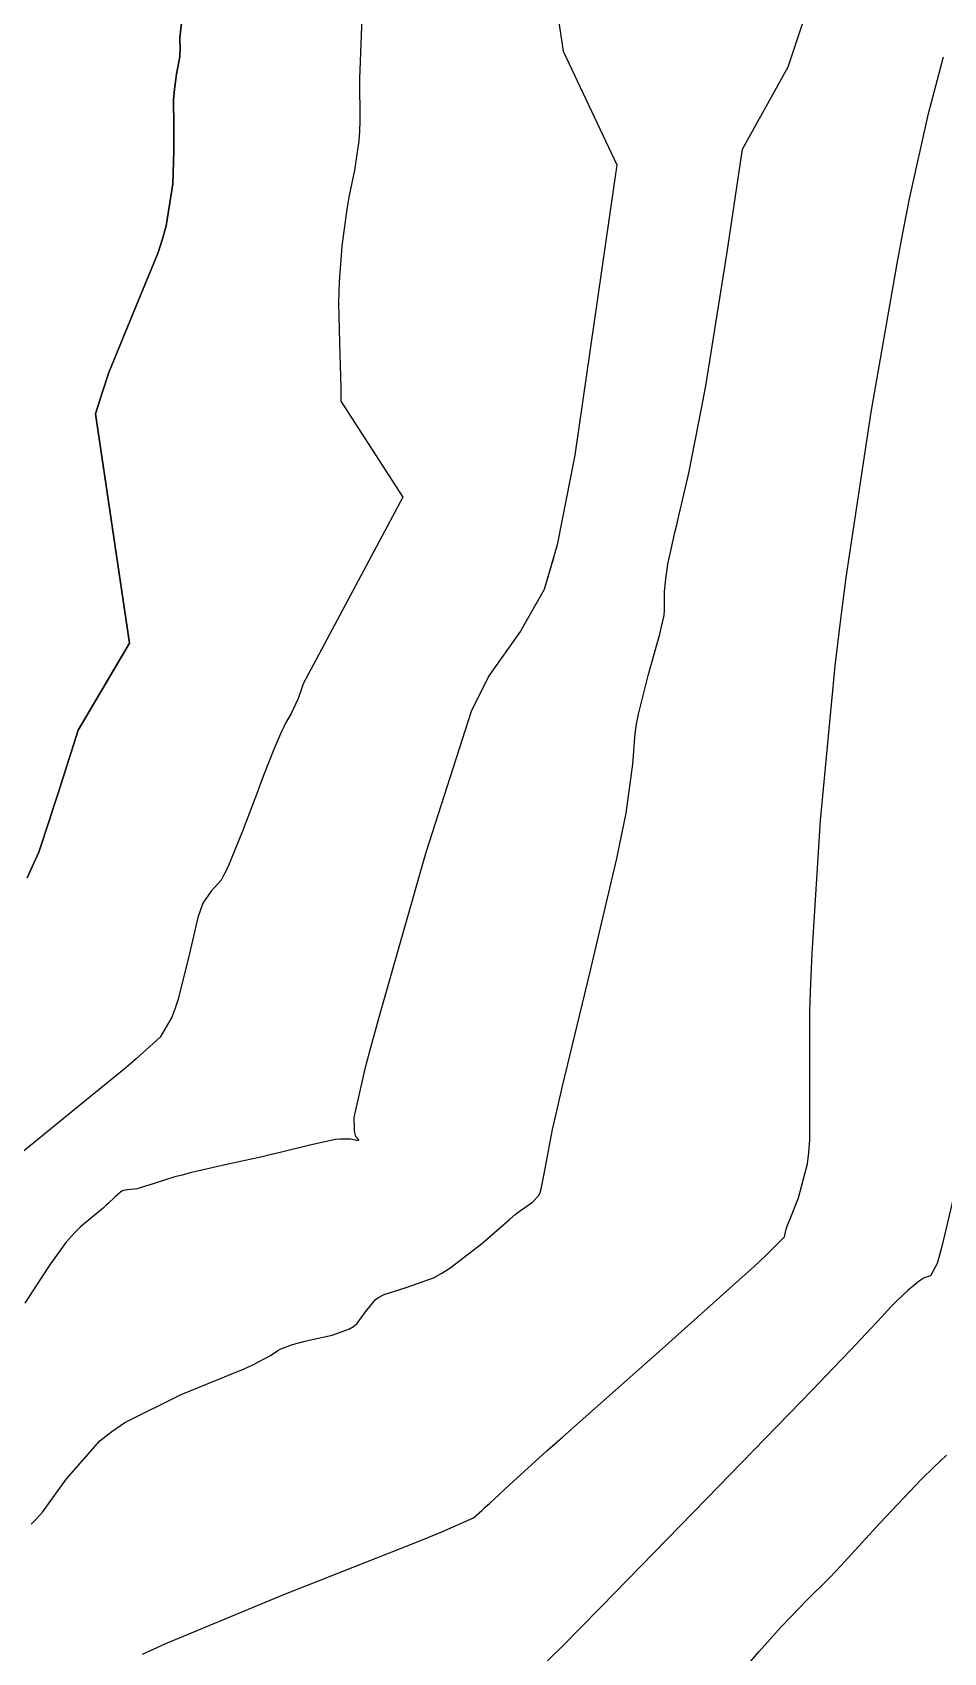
# Model space of a CAD drawing. Header units: metres. Extents: x 837117 to 838479, y 1189012 to 1191015.
# Drawn here: x 837857.8 to 837887.7, y 1190626.3 to 1190679.6 of the extents above; entities that cross this region are included whole.
import ezdxf

# ---------------------------------------------------------------- set-up
doc = ezdxf.new("R2010")
doc.units = ezdxf.units.M
doc.header["$LTSCALE"] = 0.3
doc.layers.add('COTAS 10', color=1, linetype='Continuous')
doc.layers.add('COTAS INT', color=252, linetype='Continuous')

msp = doc.modelspace()

# ---------------------------------------------------------------- linework, layer by layer
at = {"layer": 'COTAS 10'}
for points in [[(837861.395, 1190626.259), (837862.168, 1190626.615), (837866.05, 1190628.221), (837869.889, 1190629.738), (837870.634, 1190630.038), (837871.242, 1190630.286), (837872.286, 1190630.749), (837872.554, 1190630.988), (837872.672, 1190631.096), (837872.808, 1190631.221), (837873.457, 1190631.821), (837874.697, 1190632.944), (837875.206, 1190633.398), (837875.787, 1190633.915), (837878.484, 1190636.301), (837881.027, 1190638.565), (837881.511, 1190639.004), (837881.9, 1190639.363), (837882.507, 1190639.982), (837882.57, 1190640.235), (837882.615, 1190640.361), (837882.672, 1190640.513), (837882.978, 1190641.267), (837883.268, 1190642.379), (837883.315, 1190642.756), (837883.348, 1190643.164), (837883.348, 1190644.885), (837883.345, 1190647.399), (837883.376, 1190648.305), (837883.421, 1190649.303), (837883.7, 1190653.667), (837884.179, 1190658.742), (837884.351, 1190660.188), (837884.54, 1190661.652), (837885.361, 1190667.085), (837886.218, 1190671.967), (837886.428, 1190673.082), (837886.627, 1190674.096), (837887.25, 1190676.902), (837887.746, 1190678.762)], [(837861.395, 1190626.259), (837862.168, 1190626.615), (837866.05, 1190628.221), (837869.889, 1190629.738), (837870.634, 1190630.038), (837871.242, 1190630.286), (837872.286, 1190630.749), (837872.554, 1190630.988), (837872.672, 1190631.096), (837872.808, 1190631.221), (837873.457, 1190631.821), (837874.697, 1190632.944), (837874.923, 1190633.146)]]:
    msp.add_lwpolyline(points, dxfattribs=at)
at = {"layer": 'COTAS INT'}
for points in [[(837874.702, 1190682.447), (837875.237, 1190678.945), (837876.994, 1190675.212), (837875.614, 1190665.666), (837875.041, 1190662.721), (837874.609, 1190661.259), (837873.827, 1190659.883), (837872.793, 1190658.421), (837872.207, 1190657.248), (837870.716, 1190652.606), (837869.227, 1190647.388), (837868.943, 1190646.355), (837868.714, 1190645.5), (837868.351, 1190643.9), (837868.358, 1190643.54), (837868.364, 1190643.467), (837868.37, 1190643.406), (837868.404, 1190643.281), (837868.447, 1190643.234), (837868.469, 1190643.208), (837868.509, 1190643.164), (837868.493, 1190643.141), (837868.469, 1190643.142), (837868.437, 1190643.146), (837868.251, 1190643.187), (837867.892, 1190643.194), (837867.75, 1190643.176), (837867.591, 1190643.15), (837866.863, 1190642.983), (837865.928, 1190642.75), (837865.637, 1190642.681), (837865.333, 1190642.611), (837864.122, 1190642.341), (837862.971, 1190642.078), (837862.705, 1190642.011), (837862.463, 1190641.947), (837861.778, 1190641.738), (837861.32, 1190641.588), (837861.22, 1190641.561), (837861.133, 1190641.541), (837860.915, 1190641.521), (837860.766, 1190641.499), (837860.721, 1190641.478), (837860.675, 1190641.45), (837860.495, 1190641.295), (837860.264, 1190641.072), (837860.185, 1190641.001), (837860.1, 1190640.927), (837859.738, 1190640.628), (837859.361, 1190640.304), (837859.266, 1190640.214), (837859.175, 1190640.124), (837858.881, 1190639.797), (837858.511, 1190639.292), (837858.372, 1190639.09), (837858.218, 1190638.86), (837857.53, 1190637.803)], [(837862.801, 1190680.922), (837862.628, 1190679.399), (837862.633, 1190678.97), (837862.628, 1190678.866), (837862.622, 1190678.769), (837862.577, 1190678.471), (837862.521, 1190678.197), (837862.507, 1190678.115), (837862.493, 1190678.031), (837862.45, 1190677.703), (837862.422, 1190677.343), (837862.419, 1190677.237), (837862.417, 1190677.13), (837862.427, 1190676.723), (837862.434, 1190676.139), (837862.432, 1190675.921), (837862.427, 1190675.677), (837862.393, 1190674.591), (837862.176, 1190673.208), (837862.056, 1190672.778), (837861.91, 1190672.327), (837861.166, 1190670.526), (837860.295, 1190668.386), (837860.068, 1190667.722), (837859.848, 1190667.026), (837860.967, 1190659.496), (837859.279, 1190656.628), (837858.624, 1190654.559), (837858.476, 1190654.1), (837858.344, 1190653.689), (837857.991, 1190652.617), (837857.603, 1190651.777)], [(837857.603, 1190651.777), (837857.991, 1190652.617), (837858.344, 1190653.689), (837858.476, 1190654.1), (837858.624, 1190654.559), (837859.279, 1190656.628), (837860.967, 1190659.496), (837859.848, 1190667.026), (837860.068, 1190667.722), (837860.295, 1190668.386), (837861.166, 1190670.526), (837861.91, 1190672.327), (837862.056, 1190672.778), (837862.176, 1190673.208), (837862.393, 1190674.591), (837862.427, 1190675.677), (837862.432, 1190675.921), (837862.434, 1190676.139), (837862.427, 1190676.723), (837862.417, 1190677.13), (837862.419, 1190677.237), (837862.422, 1190677.343), (837862.45, 1190677.703), (837862.493, 1190678.031), (837862.507, 1190678.115), (837862.521, 1190678.197), (837862.577, 1190678.471), (837862.622, 1190678.769), (837862.628, 1190678.866), (837862.633, 1190678.97), (837862.628, 1190679.399), (837862.801, 1190680.922)], [(837857.735, 1190630.534), (837857.915, 1190630.712), (837858.106, 1190630.929), (837858.895, 1190632.03), (837860, 1190633.277), (837860.391, 1190633.585), (837860.819, 1190633.878), (837862.67, 1190634.801), (837864.394, 1190635.496), (837864.741, 1190635.644), (837865.032, 1190635.773), (837865.613, 1190636.079), (837865.853, 1190636.245), (837865.93, 1190636.285), (837866.01, 1190636.323), (837866.334, 1190636.441), (837866.747, 1190636.551), (837866.883, 1190636.584), (837867.029, 1190636.618), (837867.635, 1190636.749), (837868.209, 1190636.951), (837868.335, 1190637.029), (837868.447, 1190637.117), (837868.733, 1190637.513), (837869.056, 1190637.915), (837869.191, 1190638.006), (837869.346, 1190638.089), (837870.073, 1190638.314), (837870.973, 1190638.637), (837871.238, 1190638.782), (837871.51, 1190638.95), (837872.549, 1190639.755), (837873.465, 1190640.55), (837873.66, 1190640.71), (837873.83, 1190640.846), (837874.229, 1190641.122), (837874.43, 1190641.339), (837874.474, 1190641.438), (837874.513, 1190641.553), (837874.614, 1190642.105), (837874.885, 1190643.51), (837875.031, 1190644.162), (837875.209, 1190644.927), (837876.11, 1190648.643), (837876.997, 1190652.411), (837877.167, 1190653.209), (837877.303, 1190653.901), (837877.521, 1190655.517), (837877.6, 1190656.525), (837877.649, 1190656.834), (837877.709, 1190657.156), (837878.026, 1190658.428), (837878.347, 1190659.556), (837878.41, 1190659.787), (837878.461, 1190659.983), (837878.554, 1190660.398), (837878.568, 1190660.586), (837878.57, 1190660.639), (837878.57, 1190660.693), (837878.565, 1190660.89), (837878.565, 1190661.123), (837878.569, 1190661.2), (837878.574, 1190661.282), (837878.61, 1190661.62), (837878.664, 1190661.986), (837878.681, 1190662.085), (837878.699, 1190662.183), (837878.772, 1190662.529), (837878.91, 1190663.126), (837878.97, 1190663.382), (837879.038, 1190663.678), (837879.361, 1190665.076), (837879.787, 1190667.198), (837879.92, 1190667.95), (837880.06, 1190668.774), (837880.622, 1190672.343), (837881.132, 1190675.726), (837882.63, 1190678.432), (837883.32, 1190680.502)], [(837868.607, 1190680.037), (837868.534, 1190678.048), (837868.549, 1190676.656), (837868.535, 1190676.319), (837868.513, 1190676.003), (837868.368, 1190675.035), (837868.185, 1190674.147), (837868.14, 1190673.881), (837868.096, 1190673.606), (837867.955, 1190672.541), (837867.865, 1190671.371), (837867.854, 1190671.029), (837867.849, 1190670.681), (837867.879, 1190669.359), (837867.921, 1190667.887), (837867.923, 1190667.442), (837869.959, 1190664.285), (837866.683, 1190658.151), (837866.595, 1190657.889), (837866.515, 1190657.667), (837866.293, 1190657.182), (837866.104, 1190656.863), (837866.044, 1190656.744), (837865.981, 1190656.611), (837865.728, 1190656.024), (837865.402, 1190655.198), (837865.293, 1190654.916), (837865.177, 1190654.61), (837864.69, 1190653.313), (837864.204, 1190652.129), (837864.088, 1190651.895), (837863.981, 1190651.702), (837863.661, 1190651.341), (837863.384, 1190650.947), (837863.302, 1190650.732), (837863.22, 1190650.472), (837862.906, 1190649.149), (837862.565, 1190647.763), (837862.465, 1190647.462), (837862.363, 1190647.197), (837861.975, 1190646.539), (837861.195, 1190645.834), (837860.847, 1190645.539), (837860.44, 1190645.201), (837858.492, 1190643.621), (837856.564, 1190642.052)], [(837868.607, 1190680.037), (837868.534, 1190678.048), (837868.549, 1190676.656), (837868.535, 1190676.319), (837868.513, 1190676.003), (837868.368, 1190675.035), (837868.185, 1190674.147), (837868.14, 1190673.881), (837868.096, 1190673.606), (837867.955, 1190672.541), (837867.865, 1190671.371), (837867.854, 1190671.029), (837867.849, 1190670.681), (837867.879, 1190669.359), (837867.921, 1190667.887), (837867.923, 1190667.442), (837869.959, 1190664.285), (837866.683, 1190658.151), (837866.595, 1190657.889), (837866.515, 1190657.667), (837866.293, 1190657.182), (837866.104, 1190656.863), (837866.044, 1190656.744), (837865.981, 1190656.611), (837865.728, 1190656.024), (837865.402, 1190655.198), (837865.293, 1190654.916), (837865.177, 1190654.61), (837864.69, 1190653.313), (837864.204, 1190652.129), (837864.088, 1190651.895), (837863.981, 1190651.702), (837863.661, 1190651.341), (837863.384, 1190650.947), (837863.302, 1190650.732), (837863.22, 1190650.472), (837862.906, 1190649.149), (837862.565, 1190647.763), (837862.465, 1190647.462), (837862.363, 1190647.197), (837861.975, 1190646.539), (837861.195, 1190645.834), (837860.847, 1190645.539), (837860.44, 1190645.201), (837858.492, 1190643.621), (837856.564, 1190642.052)], [(837874.923, 1190662.323), (837874.609, 1190661.259), (837873.827, 1190659.883), (837872.793, 1190658.421), (837872.207, 1190657.248), (837870.716, 1190652.606), (837869.227, 1190647.388), (837868.943, 1190646.355), (837868.714, 1190645.5), (837868.351, 1190643.9), (837868.358, 1190643.54), (837868.364, 1190643.467), (837868.37, 1190643.406), (837868.404, 1190643.281), (837868.447, 1190643.234), (837868.469, 1190643.208), (837868.509, 1190643.164), (837868.493, 1190643.141), (837868.469, 1190643.142), (837868.437, 1190643.146), (837868.251, 1190643.187), (837867.892, 1190643.194), (837867.75, 1190643.176), (837867.591, 1190643.15), (837866.863, 1190642.983), (837865.928, 1190642.75), (837865.637, 1190642.681), (837865.333, 1190642.611), (837864.122, 1190642.341), (837862.971, 1190642.078), (837862.705, 1190642.011), (837862.463, 1190641.947), (837861.778, 1190641.738), (837861.32, 1190641.588), (837861.22, 1190641.561), (837861.133, 1190641.541), (837860.915, 1190641.521), (837860.766, 1190641.499), (837860.721, 1190641.478), (837860.675, 1190641.45), (837860.495, 1190641.295), (837860.264, 1190641.072), (837860.185, 1190641.001), (837860.1, 1190640.927), (837859.738, 1190640.628), (837859.361, 1190640.304), (837859.266, 1190640.214), (837859.175, 1190640.124), (837858.881, 1190639.797), (837858.511, 1190639.292), (837858.372, 1190639.09), (837858.218, 1190638.86), (837857.53, 1190637.803)], [(837857.735, 1190630.534), (837857.915, 1190630.712), (837858.106, 1190630.929), (837858.895, 1190632.03), (837860, 1190633.277), (837860.391, 1190633.585), (837860.819, 1190633.878), (837862.67, 1190634.801), (837864.394, 1190635.496), (837864.741, 1190635.644), (837865.032, 1190635.773), (837865.613, 1190636.079), (837865.853, 1190636.245), (837865.93, 1190636.285), (837866.01, 1190636.323), (837866.334, 1190636.441), (837866.747, 1190636.551), (837866.883, 1190636.584), (837867.029, 1190636.618), (837867.635, 1190636.749), (837868.209, 1190636.951), (837868.335, 1190637.029), (837868.447, 1190637.117), (837868.733, 1190637.513), (837869.056, 1190637.915), (837869.191, 1190638.006), (837869.346, 1190638.089), (837870.073, 1190638.314), (837870.973, 1190638.637), (837871.238, 1190638.782), (837871.51, 1190638.95), (837872.549, 1190639.755), (837873.465, 1190640.55), (837873.66, 1190640.71), (837873.83, 1190640.846), (837874.229, 1190641.122), (837874.43, 1190641.339), (837874.474, 1190641.438), (837874.513, 1190641.553), (837874.614, 1190642.105), (837874.885, 1190643.51), (837874.923, 1190643.682)], [(837888.11, 1190641.473), (837887.7, 1190639.709), (837887.609, 1190639.375), (837887.528, 1190639.107), (837887.315, 1190638.695), (837887.11, 1190638.637), (837887.035, 1190638.593), (837886.951, 1190638.536), (837886.579, 1190638.226), (837886.187, 1190637.854), (837886.09, 1190637.758), (837885.999, 1190637.664), (837885.715, 1190637.349), (837884.678, 1190636.252), (837884.113, 1190635.665), (837883.428, 1190634.956), (837879.949, 1190631.37), (837876.482, 1190627.817), (837875.804, 1190627.127), (837875.248, 1190626.565), (837874.259, 1190625.598)], [(837879.949, 1190624.332), (837881.673, 1190626.344), (837882.052, 1190626.773), (837882.388, 1190627.148), (837883.247, 1190628.04), (837883.968, 1190628.751), (837884.218, 1190629.012), (837884.488, 1190629.299), (837885.645, 1190630.567), (837887.017, 1190632.011), (837887.424, 1190632.41), (837887.843, 1190632.808)]]:
    msp.add_lwpolyline(points, dxfattribs=at)

doc.saveas('drawing.dxf')
